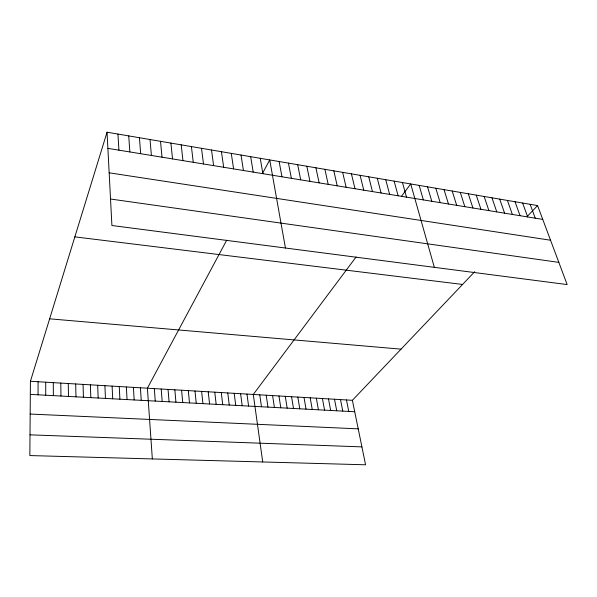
<?xml version="1.0" encoding="UTF-8"?>
<svg xmlns="http://www.w3.org/2000/svg" width="597" height="597" viewBox="0 0 597 597"><rect width="100%" height="100%" fill="white"/><g stroke="black" fill="none" stroke-linecap="round" stroke-linejoin="round"><path stroke-width="0.9" d="M38.051 394.811L38.089 381.744M107.05 132.206L111.908 225.509L567.15 284.568L537.576 205.577L107.05 132.206L30.417 381.289L29.85 455.563L365.573 464.794L352.387 400.303L474.712 271.687M226.703 240.218L147.392 388.199L152.339 458.936M262.605 173.227L269.732 159.929L285.433 248.016M356.081 257.008L253.285 394.453L262.717 461.966M401.721 195.988L410.721 183.958L434.332 267.337M527.181 216.51L537.576 205.577M30.007 434.84L361.916 446.884M30.171 414.049L358.23 428.855M30.32 394.401L354.73 411.751M30.417 381.289L352.387 400.303M49.641 318.82L401.042 349.148M74.849 236.867L462.571 284.448M110.527 199.025L558.844 262.374M109.161 172.817L550.553 240.233M107.893 148.355L542.755 219.412M530.129 204.308L535.248 218.181M522.621 203.032L527.681 216.942M515.047 201.741L520.054 215.696M507.42 200.443L512.36 214.442M499.719 199.129L504.607 213.174M491.965 197.808L496.779 211.898M484.145 196.473L488.898 210.607M476.257 195.129L480.943 209.308M468.302 193.771L472.921 208.002M460.28 192.406L464.839 206.674M452.198 191.025L456.683 205.346M444.041 189.637L448.459 204.002M435.817 188.234L440.161 202.644M427.519 186.824L431.795 201.279M419.154 185.398L423.355 199.898M402.46 182.555L406.505 197.144M394.132 181.13L398.102 195.771M385.737 179.704L389.625 194.391M377.267 178.257L381.073 192.988M368.722 176.802L372.453 191.585M360.11 175.331L363.752 190.159M351.417 173.854L354.984 188.727M342.656 172.361L346.133 187.279M333.82 170.854L337.208 185.824M324.902 169.332L328.201 184.354M315.91 167.802L319.119 182.869M306.836 166.257L309.947 181.369M346.469 399.953L348.767 411.43M297.679 164.697L300.701 179.861M340.506 399.602L342.775 411.109M334.514 399.251L336.738 410.788M288.448 163.123L291.373 178.331M328.492 398.893L330.671 410.46M279.127 161.533L281.963 176.794M322.425 398.535L324.567 410.139M316.328 398.177L318.432 409.811M310.186 397.811L312.253 409.475M304.015 397.445L306.037 409.146M260.247 158.317L262.874 173.675M297.806 397.08L299.791 408.811M291.56 396.714L293.5 408.475M250.68 156.683L253.203 172.093M285.276 396.341L287.172 408.139M278.956 395.968L280.806 407.796M241.024 155.041L243.442 170.503M272.598 395.595L274.404 407.452M231.278 153.377L233.591 168.891M266.202 395.214L267.963 407.109M259.762 394.833L261.479 406.758M221.45 151.705L223.651 167.264M246.964 394.08L248.591 406.072M211.525 150.011L213.614 165.63M240.598 393.707L242.181 405.729M234.203 393.326L235.733 405.385M201.51 148.302L203.487 163.974M227.763 392.945L229.248 405.035M221.286 392.565L222.726 404.691M191.406 146.578L193.264 162.302M214.771 392.177L216.166 404.341M181.204 144.84L182.943 160.615M208.219 391.789L209.562 403.982M201.622 391.401L202.913 403.632M170.906 143.086L172.526 158.914M194.988 391.013L196.234 403.273M188.309 390.617L189.503 402.915M160.511 141.317L162.011 157.198M181.592 390.222L182.734 402.55M174.839 389.819L175.928 402.184M150.026 139.526L151.392 155.459M168.041 389.416L169.078 401.818M161.197 389.013L162.183 401.453M139.429 137.728L140.676 153.713M154.317 388.61L155.25 401.08M128.743 135.9L129.847 151.944M140.422 387.789L141.243 400.333M133.407 387.371L134.176 399.953M117.945 134.064L118.922 150.153M126.355 386.96L127.057 399.572M119.251 386.535L119.9 399.192M112.109 386.117L112.699 398.803M104.915 385.692L105.445 398.415M97.677 385.266L98.154 398.027M90.393 384.834L90.811 397.632M83.065 384.401L83.416 397.236M75.692 383.968L75.976 396.841M68.267 383.528L68.491 396.438M60.797 383.087L60.961 396.035M53.275 382.64L53.372 395.632M45.708 382.192L45.738 395.221"/></g></svg>
